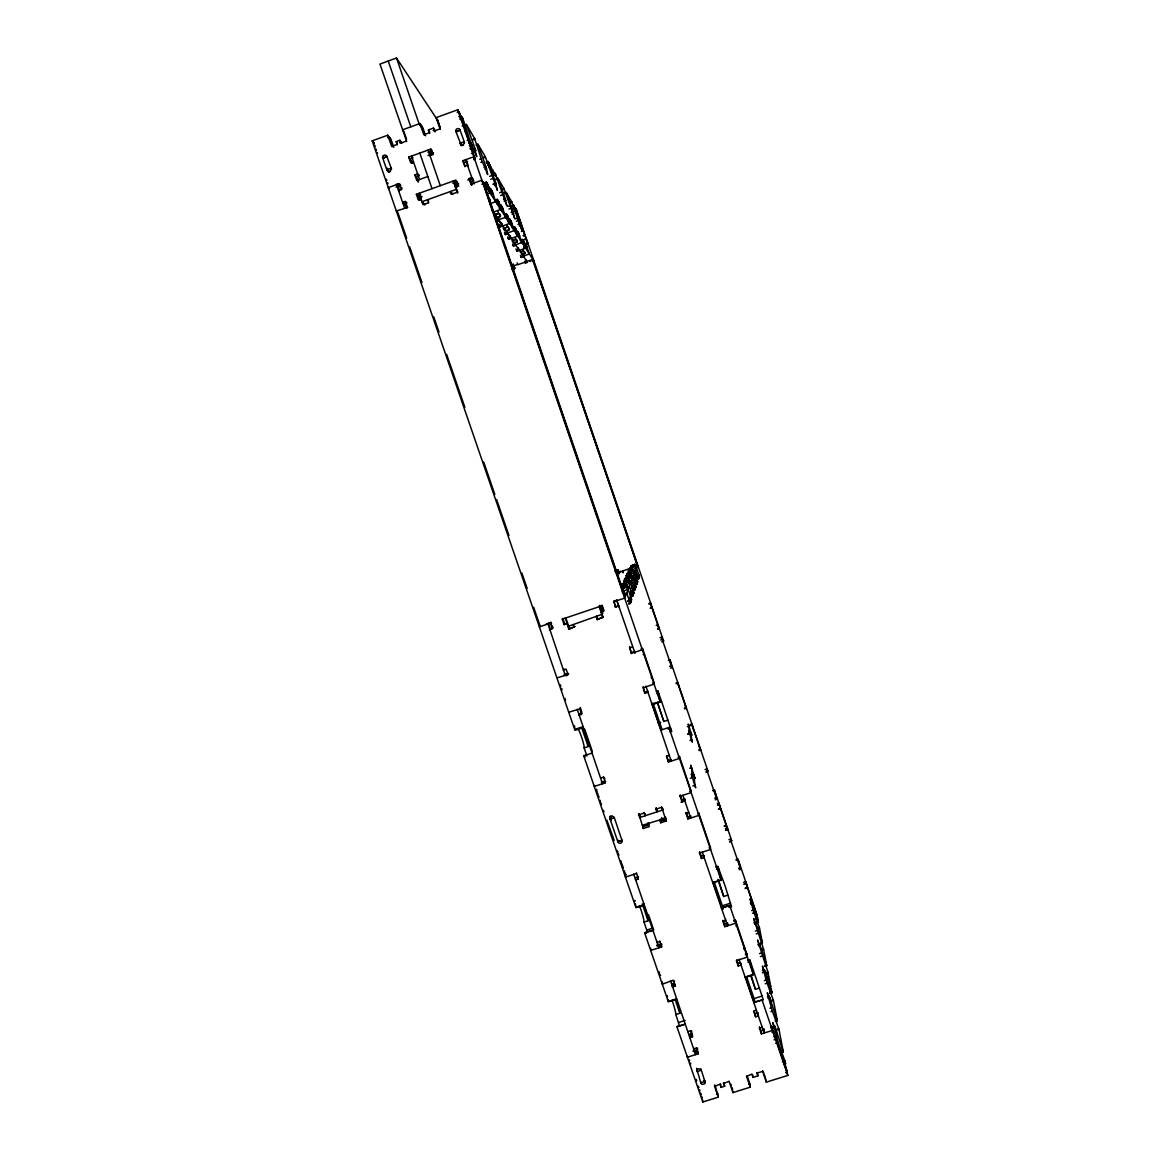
<?xml version="1.0" encoding="UTF-8"?>
<svg xmlns="http://www.w3.org/2000/svg" width="1160" height="1160" viewBox="0 0 1160 1160"><rect width="100%" height="100%" fill="white"/><g stroke="black" fill="none" stroke-linecap="round" stroke-linejoin="round"><path stroke-width="1.5" d="M674.569 983.506L672.365 984.216L672.365 987.001L675.091 986.13L675.091 984.216M670.509 980.678L695.609 1054.629L695.449 1050.423L692.897 1051.221M494.522 185.528L496.349 184.889L495.755 182.946L488.287 162.081L486.518 162.777M669.335 755.363L666.565 756.566L668.436 762.033L679.47 758.408L679.426 756.335L691.055 790.859L689.692 791.308M668.436 762.033L666.84 755.696M659.764 819.583L660.692 822.788L666.188 820.99L665.637 817.409M662.346 981.911L662.302 984.216L673.235 980.214M665.26 817.177L665.231 818.279L642.379 825.267M666.565 756.566L666.579 755.784M650.789 948.285L650.688 950.446L661.62 946.937L661.461 943.689M656.952 945.038L658.996 944.385L658.894 947.821L633.693 874.06M661.62 946.937L659.779 941.05M657.067 941.282L657.024 942.413L659.764 941.529M661.258 818.351L662.244 818.365M666.188 820.99L661.534 806.794M660.692 822.788L660.286 819.526M656.342 808.012L656.952 811.884L656.082 807.896M638.74 813.682L643.292 828.472L648.788 826.674L648.338 823.063M647.918 822.991L648.788 826.674M643.292 828.472L643.162 825.688M638.449 876.757L635.723 877.641L635.52 879.845L638.261 878.961L638.333 876.423M645.134 813.74L645.047 815.784L644.148 812.594M657.575 629.401L659.17 628.067L657.662 628.575M638.261 878.961L636.463 872.856M638.421 815.523L639.769 815.088L639.537 817.582L662.433 810.101L662.49 807.955L663.027 809.782M625.791 874.161L625.443 877.09L636.39 873.538M645.076 692.085L647.831 691.186L647.686 692.375L644.931 693.288L643.22 686.633M645.902 686.096L671.205 761.119M712.776 882.542L721.041 879.874L717.75 866.346L715.72 867.086M622.035 840.087L621.977 840.463A2.175 2.146 23.3 0 1 620.629 843.175A2.175 2.146 23.3 0 1 617.874 841.797L610.073 819.134L610.421 817.249A2.16 2.131 24.1 0 1 610.377 816.031M618.077 840.42L617.874 841.797L621.977 840.463L614.249 817.438M515.214 237.64L517.316 241.845L516.649 239.612M614.205 840.463L606.898 820.207M651.746 703.845L661.476 701.278L657.792 690.867L660.171 701.785M641.03 648.991L642.567 648.484L642.336 649.745L631.301 653.442L629.663 647.005L631.301 653.442M525.03 253.344C519.564 257.549 520.84 246.746 525.03 253.286L521.884 254.402L521.202 252.416M766.673 974.777L768.369 974.342L768.08 972.645L757.654 940.238M594.514 785.451L594.268 786.437L605.215 782.84L605.563 781.26L601.503 782.492M601.46 781.999L602.997 781.492L602.475 783.739L577.23 709.34M605.215 782.84L603.519 776.663M600.735 777.765L603.345 777.389M597.052 791.598L596.588 789.249M628.836 604.055L630.475 603.098L629.576 600.474L628.096 600.967M629.126 603.229L630.75 602.286L629.851 599.676M629.416 600.909L630.764 597.066L629.329 597.545M631.953 593.702L633.142 590.28M634.085 587.641L635.173 584.553M635.985 582.175L636.956 579.391M637.826 576.94L638.711 574.417L636.361 575.215M582.175 713.023L579.449 713.922L578.927 715.241L581.667 714.328L579.797 708.861L580.304 707.586L581.711 711.66M517.157 262.841L517.897 264.683L532.846 259.376L637.449 565.978L635.419 566.674L634.883 564.282L632.186 565.196M623.239 593.151L623.819 591.803L622.297 592.195M628.966 579.725L629.271 583.016M635.419 566.674L634.883 564.282M496.088 215.238L496.857 217.573L500.554 216.253L498.626 213.338L494.899 214.673L494.262 212.787C492 218.993 503.338 218.834 499.742 213.933M615.844 606.607L618.585 605.679L615.525 607.332L613.959 601.126L617.105 600.068M568.98 712.182L579.797 708.861M626.806 581.827L626.066 579.696L626.806 578.028L624.558 578.797L625.124 580.478M633.94 572.344L633.142 569.98L629.996 571.039L630.402 574.316M631.692 567.312L630.329 570.299L631.127 572.634M624.341 587.395L623.572 585.133L624.428 583.291L622.05 584.089L622.818 586.308M615.525 607.332L613.959 601.126M632.142 570.328L630.837 565.659L632.562 570.705M597.212 619.643L603.113 617.004L597.212 619.643L596.269 616.888M602.156 614.264L567.82 626.487L568.24 625.878M557.38 677.745L568.023 674.627L568.603 673.539L563.934 675.105M382.713 156.426L382.93 156.063A2.61 2.552 -85 0 1 385.294 155.121L385.888 155.28A1.711 1.667 -85 0 1 386.759 156.237L387.135 156.89M384.322 158.224L384.54 157.862A2.595 2.538 -85 0 1 386.903 156.904M566.66 675.787L566.08 674.09L565.283 675.54L547.94 623.703M601.707 605.839L602.098 605.128L603.968 610.61L600.837 612.277L603.591 611.349L601.707 605.839L562.252 619.15L564.151 624.645L567.486 622.92L564.151 624.645M564.007 669.001L563.398 670.059L566.138 669.146L568.023 674.627M599.285 606.143L602.721 617.787M618.947 574.055L618.947 571.619L619.454 573.127M704.657 1083.426L704.874 1083.092A1.653 1.61 18.9 0 0 704.976 1081.86M615.104 571.285L618.034 569.995L618.729 572.01M568.777 629.227L574.823 626.545L568.777 629.227L565.428 617.657M457.185 131.674L457.301 131.5A2.61 2.552 -79.9 0 1 459.679 130.543L459.882 130.572M562.252 619.15L562.875 618.367L564.746 623.833M552.233 628.662L552.899 627.836L549.492 629.59L552.233 628.662L550.347 623.181L551.014 622.369L551.609 624.08M517.316 241.845L514.068 242.904L517.375 241.7M661.49 701.191L671.408 730.495L671.611 731.394L670.074 731.902M630.025 571.024L633.113 569.966L633.838 574.04M488.867 201.231L490.057 200.463L489.534 198.896M438.233 121.22L396.517 58L379.958 64.075L406.667 141.447M583.175 727.596L574.954 730.322L372.186 140.853L387.774 135.198L390.905 138.997L393.776 147.334M425.604 135.807L422.733 127.441L419.963 123.496L402.52 129.833L404.274 132.081M476.195 145.377L478.05 144.608L486.228 167.446L487.708 174.536L481.487 159.674L474.686 138.591L466.392 124.439L475.353 149.408L475.745 150.858L474.614 149.031L476.789 156.701L470.032 140.679L462.869 118.436L461.985 117.029L463 120.857L457.794 109.75L436.087 117.638L440.205 129.282M387.774 137.678L389.368 137.097L392.674 146.711M420.297 125.874L421.385 125.483L424.676 135.096M457.2 112.462L458.998 111.809L475.339 159.137L473.787 159.688M458.809 113.622L459.838 113.245M458.795 116.493L460.853 115.739M460.012 117.784L461.985 117.029M397.445 144.782L396.184 141.621L399.896 140.273L401.78 143.202M429.78 133.356L428.388 129.949L433.463 128.107L435.334 131.631M459.766 119.19L462.318 118.262M461.346 118.987L462.869 118.436M461.1 119.929L463.13 119.19M399.576 142.825L401.433 142.158M433.216 130.631L434.797 130.05M387.774 135.198L391.645 146.435L397.155 144.434M399.896 140.273L400.867 143.086L406.377 141.085M419.963 123.496L423.821 134.763L429.345 132.762M433.463 128.107L434.42 130.921L439.959 128.919M462.434 125.28L463.87 125.57L462.318 126.121M464.391 125.164L466.407 124.482M464.682 125.962L466.668 125.237M382.742 158.079L386.875 156.585M455.909 131.573L460.071 130.079M464.739 131.544L465.392 130.514M413.453 161.704L410.698 162.704L408.77 157.078L430.853 149.089L432.201 150.93L428.084 152.41M412.989 157.876L410.205 158.876L411.64 163.067M430.766 153.743L433.507 152.757M467.103 140.534L469.655 139.606M427.982 155.512L431.259 154.323L430.302 151.54M473.251 139.113L474.686 138.591M473.483 139.838L474.933 139.316M430.012 155.715L432.782 154.715L430.853 149.089M388.382 172.245L390.427 171.506M462.028 145.624L463.565 145.058M468.727 143.202L469.379 142.201M469.438 143.55L470.974 142.999M469.379 145.797L472.076 144.826M476.412 144.463L477.818 143.941L485.242 156.614L497.48 190.487L495.436 183.469L493.058 184.324M470.264 148.175L471.671 148.422L470.119 148.973M472.642 149.582L475.122 148.683M474.193 151.337L475.687 150.8M471.497 153.497L473.048 152.946L472.903 153.729M427.837 176.508L416.802 180.481L414.874 174.87L417.629 173.869L419.064 175.566L416.28 176.566L418.195 182.149M396.01 187.021L400.795 185.296L399.272 183.657L388.266 187.63L389.195 188.573M464.913 166.707L462.767 160.747L473.86 156.745L475.339 159.137M462.767 160.747L463.942 162.516L466.697 161.53M473.584 159.036L474.962 158.543M397.039 187.369L398.576 186.818L397.982 185.078M483.43 157.267L485.242 156.614M479.689 159.196L481.139 158.674M483.647 157.948L485.474 157.296M401.577 189.66L398.446 190.255L399.025 190.863M464.696 166.373L467.465 165.373L468.046 166.257M480.907 162.342L482.357 161.82M486.257 162.052L488.055 161.414L495.726 176.436L494.827 173.101L495.436 174L506.92 205.9L504.962 199.201L505.76 200.492L504.034 201.071M486.896 163.125L488.679 162.487M487.722 165.213L489.505 164.56M484.126 167.431L486.011 166.764M489.012 165.793L490.303 165.344M488.838 167.083L490.608 166.446M485.155 169.287L486.562 168.78M421.051 198.925L418.296 199.911L416.367 194.3L455.938 180.061L457.852 185.687L455.097 186.673L456.474 188.239M420.543 194.894L417.803 195.881L419.238 200.071M452.791 183.294L457.141 181.728L458.708 186.267M406.595 202.667L405.376 201.405L402.622 202.405L405.666 205.436M471.351 185.006L468.872 178.567L471.641 177.567L472.685 179.133M491.1 171.1L493.275 170.317M416.367 194.3L419.209 197.446L421.935 196.46M467.712 179.988L470.685 178.93M417.948 198.577L421.674 197.243M457.62 193.096L453.125 181.076L455.967 184.904L458.708 183.918M406.913 202.927L404.129 203.928L403.608 202.42M472.801 179.234L470.003 180.235L471.685 185.121M492.333 172.956L494.073 172.332M493.13 173.637L494.812 173.043M468.872 178.567L471.177 181.874L473.918 180.887M493.391 174.739L495.436 174M489.563 176.349L491.39 175.682M493.928 175.276L495.653 174.653M407.769 207.481L396.299 210.975L397.271 211.903M470.786 184.194L481.864 180.206L533.991 261.16L532.846 261.565M450.341 193.589L451.762 193.067L452.183 194.286M482.255 182.12L482.937 181.874L624.95 597.414M490.709 179.307L492.522 178.64M420.529 194.938L419.079 193.329L422.979 204.537L428.736 202.84M452.69 194.256L450.529 191.472L451.486 194.286L457.011 192.299M484.822 182.584L486.315 182.047L486.983 183.106L487.896 185.788L486.402 186.325M495.827 179.06L497.945 178.306L503.933 188.529L514.808 218.79L512.909 212.352L513.634 213.527L511.995 214.078M481.951 184.237L483.995 183.512L625.211 596.747M485.489 183.643L486.983 183.106M496.06 179.742L497.974 178.393M486.04 184.512L487.534 183.976L489.099 187.688M485.721 185.281L487.214 184.744L493.029 193.894L491.579 194.416M486.707 185.542L488.186 185.02M493.536 183.744L495.755 182.946M486.461 187.355L488.447 186.644L487.534 183.976M488.897 188.964L490.346 188.442L490.999 189.442L491.884 192.067L490.434 192.604M489.534 189.964L490.999 189.442M490.071 190.805L491.521 190.283L492.159 191.284L495.697 201.724L489.911 203.798M490.709 191.806L492.159 191.284M486.489 194.082L489.984 192.821L486.315 182.047M502.309 189.109L503.933 188.529M490.97 193.43L492.42 192.908L491.521 190.283M502.512 189.732L504.15 189.138M499.554 192.734L501.279 192.111M504.209 193.155L506.224 192.43L511.676 201.724L522 230.477L520.144 224.315L520.811 225.374L519.23 225.91M504.832 193.648L506.238 192.473M500.627 195.504L502.352 194.88M488.838 200.811L490.057 200.375L487.708 196.606M495.842 199.839L497.248 199.332L497.843 200.274L498.698 202.797L497.307 203.305M496.436 200.767L497.843 200.274M496.465 201.71L498.336 201.042L499.772 204.479M503.512 199.215L505.195 198.606L498.191 178.974M496.683 202.376L498.089 201.869L503.266 210.004L501.439 210.656M497.06 202.637L498.916 201.97M497.321 204.232L499.191 203.565L498.336 201.042M498.539 205.827L500.845 205.001L501.41 205.9L502.251 208.38L500.424 209.032M509.718 202.42L511.676 201.724M499.568 206.567L501.41 205.9M510.298 202.869L511.864 202.304M500.047 207.306L501.874 206.654L502.439 207.538L505.774 217.384L495.914 220.386M499.235 208.365L501.685 207.495L500.845 205.001M500.613 208.191L502.439 207.538M507.891 206.407L509.545 205.813M493.667 211.99L500.714 209.467M500.888 209.771L502.715 209.119L501.874 206.654M512.212 205.827L513.75 205.276L516.273 211.308M512.038 206.582L513.75 205.276M512.676 206.625L514.213 206.074M508.907 209.018L510.545 208.438M494.914 214.673L498.626 213.338L497.974 211.468M513.358 208.35L514.895 207.799M513.923 208.727L515.446 208.176L516.548 210.047L663.636 641.147L661.707 641.755M514.387 209.496L515.91 208.96L527.582 243.179L526.06 243.716M514.184 209.743L515.721 209.206L515.432 208.22M514.503 210.786L516.548 210.047M504.673 214.499L506.441 213.875L506.978 214.701L507.79 217.108L506.021 217.732M511.082 212.425L513.097 211.714L506.412 192.995M505.209 215.339L506.978 214.701M505.644 216.036L507.413 215.412L508.762 218.617M505.485 216.905L507.95 216.238M499.075 224.243L499.685 226.055L502.062 225.2L499.075 220.82L496.654 221.69L496.074 220.85M506.471 218.428L508.239 217.79L507.413 215.412M507.486 219.748L509.675 218.964L510.183 219.776L510.98 222.125L508.805 222.894M507.572 220.704L510.183 219.776M508.877 221.067L510.603 220.444L511.111 221.241L514.3 230.579M515.475 218.819L517.041 218.268M517.447 218.732L518.97 218.181L520.376 222.299L518.839 222.85M508.152 222.155L511.111 221.241M517.65 219.081L519.173 218.544M499.685 226.055L500.25 226.852L511.4 222.792L510.603 220.444M516.417 221.299L517.984 220.748M510.183 224.199L511.908 223.575L507.268 216.268M517.969 224.46L520.274 223.633L513.967 205.886M512.183 227.853L514.721 226.954L515.983 229.985L505.078 233.87L504.484 232.116M513.517 228.317L515.199 227.708M513.923 228.94L515.605 228.346L516.852 231.362M513.372 229.999L515.49 229.245L519.695 235.857L518.041 236.437M514.402 229.694L516.084 229.1M514.692 231.217L516.374 230.608L515.605 228.346M505.078 233.87L505.6 234.624L507.906 233.798L510.574 237.771L508.312 238.569L507.732 236.857M515.562 232.304L517.635 231.565L518.1 232.29L518.868 234.523L516.794 235.262M515.62 233.174L518.1 232.29M521.391 231.55L523.29 230.869L524.697 234.987L523.174 235.524M516.011 233.783L518.491 232.899L521.957 242.512L513.184 245.63L512.618 243.963M517.302 234.219L518.94 233.624M516.78 236.017L519.245 235.132L518.491 232.899M508.312 238.569L508.82 239.293L517.838 236.075L514.721 226.954M523.377 235.857L524.9 235.306M520.245 240.352L522.652 239.496L523.827 242.338L522.232 242.904M524.451 239.293L525.987 238.743L528.177 244.137L526.669 244.673M521.492 240.743L523.087 240.178M524.654 239.612L526.176 239.076M521.855 241.309L523.45 240.743L524.61 243.571M522.29 241.99L523.885 241.425M521.376 242.382L523.377 241.657L527.176 247.631L517.041 251.198L516.026 248.921M513.184 245.63L515.852 245.543L515.287 243.875M522.595 243.469L524.189 242.904L523.45 240.743M523.711 244.209L525.291 243.658L526.785 246.978L524.813 247.674M525.857 243.397L527.38 242.861M523.74 245.021L525.712 244.311M523.697 245.702L526.06 244.862L529.337 253.968M523.726 246.486L526.466 245.514M523.682 247.413L526.437 246.442M516.591 250.545L518.737 249.792L518.041 247.747M520.448 255.345L520.985 256.925L529.351 253.953M520.985 256.925L523.493 256.81L522.957 255.229M513.082 264.291L513.604 265.829L517.679 264.393M526.321 262.784L527.351 262.421M529.859 261.536L530.889 261.174M532.904 260.449L637.594 565.616L629.503 568.356L637.739 565.253L624.689 598.082L613.64 601.808M512.024 268.946L515.127 267.844M512.024 269.077L514.764 268.438M513.445 269.656L514.46 269.294M615.337 570.909L618.034 569.995M630.663 566.022L634.723 564.644M615.844 572.678L619.28 571.517M617.352 572.475L620.76 571.329M631.359 568.052L622.558 571.024L623.079 572.547M618.425 572.533L622.485 571.155L623.007 572.678M629.111 572.982L626.965 573.707L628.633 578.361M625.979 575.795L634.723 572.837L637.71 581.58L633.882 582.885M636.26 575.49L638.609 574.693L639.247 577.013L637.275 577.68M636.173 575.722L638.522 574.925M626.066 579.696L623.775 580.464L624.37 582.175M636.405 576.955L638 576.418L638.725 578.535L637.13 579.072M629.721 581.914L628.981 579.739L625.486 580.928L625.747 584.205M636.318 577.202L637.928 576.65L638.652 578.782L635.317 579.942M635.013 577.883L639.421 576.505L636.579 568.183L628.256 571.01L628.778 572.562M637.362 577.448L639.32 576.781M637.579 577.825L639.145 577.288L638.435 575.201M637.231 578.782L638.827 578.245L638.101 576.128M634.389 580.536L638.551 579.072L635.636 570.546L627.096 573.432L628.198 579.376M634.708 580.652L636.767 579.942L637.522 582.146L635.868 582.697M621.165 585.96L623.572 585.133M621.136 586.25L630.663 583.03L633.969 592.702L630.213 593.949M634.52 582.16L636.188 581.595L636.956 583.828L633.447 585.148M634.418 582.436L636.101 581.856L636.854 584.103L633.302 585.481M635.955 582.436L637.609 581.885L636.854 579.696M635.752 583.016L637.405 582.451L636.666 580.246M635.39 584.074L637.058 583.509L636.303 581.29M621.919 588.758L629.401 586.235L632.794 596.197L630.924 596.82M632.765 585.916L636.753 584.423L633.693 575.447L624.703 578.492L625.414 580.595M632.505 586.293L634.824 585.51L635.607 587.83L633.867 588.41M632.534 587.598L634.303 587.003L635.1 589.352L633.331 589.947M632.432 587.888L634.201 587.293L634.999 589.642L631.33 590.904M622.384 591.324L628.14 589.382L631.649 599.618L628.227 600.604M633.78 587.583L635.926 586.859L632.823 577.68L623.63 580.783L624.211 582.509M631.432 588.54L635.825 587.192L635.027 584.901M633.984 588.077L635.723 587.482L634.94 585.176M622.601 592.209L623.819 591.803L624.312 593.253M633.462 589.585L635.216 588.99L634.418 586.655M631.199 591.266L634.883 590.005L631.678 580.551L622.224 583.755L622.818 585.524M623.732 593.992L626.719 592.977L630.329 603.548M631.083 591.586L632.91 590.962L633.737 593.398L631.461 594.166M630.329 592.165L632.78 591.339L633.606 593.775L631.779 594.399M629.865 593.441L632.33 592.601L633.172 595.065L631.315 595.703M630.344 593.615L632.2 592.992L633.041 595.471L631.185 596.095M630.083 594.34L633.838 593.079L633.012 590.658M546.346 623.949L551.014 622.369M550.347 623.181L539.371 626.878L540.111 626.052L533.643 607.245M631.069 596.428L632.925 595.79L632.084 593.311M629.184 597.965L630.62 597.472L631.504 600.053L627.937 601.416M629.053 598.313L630.503 597.821L631.388 600.401L629.445 601.054M629.3 601.489L631.243 600.837L630.359 598.241M629.271 602.779L630.75 602.286M628.995 603.606L630.475 603.098M649.092 603.476L650.601 602.968L651.862 607.695L650.339 608.202M648.962 604.157L650.485 603.649L659.112 628.676M650.368 608.029L651.891 607.521M656.197 625.37L657.735 624.66M629.416 647.947L632.171 647.019M660.025 637.725L661.548 637.217L663.592 641.117M660.692 639.986L662.229 639.464L671.901 667.624L670.393 668.145M564.543 674.598L566.08 674.09M631.533 652.471L634.665 651.413M643.409 654.284L644.438 653.936M643.351 654.617L644.38 654.269M668.464 660.258L669.987 659.75L708.093 771.472L706.571 772.009M668.493 660.417L670.001 659.909L671.93 667.624M669.697 666.376L671.234 665.869M651.34 677.484L652.355 677.135M651.297 677.846L652.326 677.512M652.688 683.11L654.226 682.602L654.08 684.125L643.046 687.793L644.931 693.288M676.178 682.863L677.687 682.355L679.078 687.213M676.193 683.689L677.715 683.197L686.285 708.296L684.516 708.89M656.226 691.375L657.749 690.867M657.183 693.68L658.706 693.173M651.92 704.773L660.199 702.017L457.794 109.75M684.458 707.948L686.227 707.368L686.299 708.615L684.908 704.279M657.923 722.665L660.011 721.97M586.902 755.943L584.133 747.895L588.178 746.547A10.034 1.058 71.9 0 0 585.611 735.861A10.034 1.058 71.9 0 0 581.769 727.668M663.853 721.505L657.445 702.51L663.853 721.505L667.928 720.157M658.46 723.463L660.649 722.738M660.635 730.22L668.943 727.465L671.611 731.394M668.145 729.074L670.683 728.234M690.142 724.594L691.911 724.014L693.346 729.031M690.214 725.609L691.984 725.014L700.538 750.085L699.016 750.578M687.314 726.682L688.909 726.145L689.374 733.468L687.735 734.019M689.475 733.018L691.07 732.482L691.606 739.993L689.968 740.529M687.923 734.28L691.128 733.221L691.838 735.338L688.184 724.043L688.953 726.87M698.914 749.476L700.423 748.968L700.567 750.447L699.161 746.068M668.464 760.467L671.205 759.553M678.063 757.306L679.441 756.842M689.721 768.239L691.577 767.63L692.215 777.649L690.301 778.273M705.004 769.558L706.527 769.065L708.078 771.516M692.23 775.634L694.101 775.01L694.825 785.277L692.897 785.914M705.744 771.98L707.266 771.487L716.851 799.312L715.314 799.791M609.522 816.959L612.074 816.133M681.993 801.676L681.949 799.878L684.69 798.979L684.748 800.777L681.993 801.676L680.137 796.21L691.157 792.599L691.026 790.279M638.624 814.842L644.104 813.058M656.009 809.158L661.519 807.36M712.907 790.467L714.415 789.974L731.742 840.768L730.22 841.319M712.95 790.67L714.458 790.178L716.851 799.284M656.299 810.289L657.038 810.042M680.963 802.212L685.313 800.791M714.69 798.211L716.213 797.717M643.452 826.529L648.918 824.745M660.75 820.889L666.231 819.105M709.021 847.859L710.384 847.423L698.755 812.885L698.943 815.364L687.909 818.96L686.053 813.508L688.779 812.261M717.329 803.445L718.837 802.952L720.447 808.723L718.939 809.216M717.503 804.764L719.026 804.271L727.538 829.24L725.522 829.893M717.576 805.214L719.084 804.721M687.909 818.96L687.837 817.075L690.736 816.133M697.769 813.841L698.798 813.493M718.49 808.883L720.389 808.273M724.289 825.862L726.174 825.253L727.61 829.719L726.102 830.212M724.362 826.34L726.247 825.717M725.435 828.428L727.32 827.819L727.61 829.719M728.929 839.652L730.452 839.159L731.742 840.826L730.235 841.261M729.683 842.16L731.221 841.667L740.732 869.318L739.196 869.768M701.438 858.487L701.278 856.399L704.018 855.5L704.192 857.603L701.438 858.487L699.567 853.049L710.601 849.468L710.326 846.742M736.15 859.821L738.035 859.212L756.943 914.616L757.523 917.676L756.001 918.126M736.194 860.053L738.079 859.444L740.732 869.275M716.547 869.058L718.591 868.405L725.246 886.356L731.467 906.54L728.944 907.439M738.601 868.303L740.138 867.81M644.177 905.032L635.97 907.685L583.683 755.667L592.223 753.144M712.835 882.876L721.1 880.208L668.914 727.494M743.661 882.238L745.663 881.6L747.417 887.762L745.155 888.502M743.952 883.877L745.967 883.238L757.277 916.385L755.769 916.879M744.169 884.398L746.068 883.775M745.431 887.82L747.417 887.762M647.367 931.944L644.047 922.098L648.077 920.793A10.179 1.029 72.5 0 0 644.25 906.496M717.851 879.439L723.666 896.462L727.726 895.158M646.801 930.073L652.34 928.29M714.168 881.904L722.346 905.786L730.466 903.176M652.819 930.175L644.612 932.814L668.348 1001.805L676.555 999.195M721.462 908.12L729.727 905.467L753.42 974.777L745.155 977.402M750.273 902.93L751.854 902.437L752.376 903.857L758.422 922.316L756.885 922.809M750.854 904.351L752.376 903.857M751.665 910.614L753.217 910.107L750.07 898.855L752.13 904.177L751.796 902.437M733.787 920.402L735.324 919.909L735.788 923.171L724.768 926.71L722.912 921.272L725.667 920.387L725.536 919.314M752.478 913.268L754.029 912.76L759.51 928.043L762.395 943.022L760.38 943.66M656.923 945.893L661.693 944.37M724.768 926.71L724.478 924.23L727.726 923.186M733.903 921.214L735.44 920.721M755.624 915.037L756.943 914.616M755.653 917.357L757.176 916.879L757.48 917.661M736.136 925.622L737.165 925.303L736.252 926.448M756.073 919.619L757.611 919.14M756.639 921.533C760.438 922.374 754.594 912.05 757.219 916.994M753.855 922.678L755.479 922.098L755.812 924.07L753.681 918.575L763.599 949.301L766.76 965.729L765.063 966.265M756.683 922.214L758.219 921.721M754.464 924.143L756.059 923.621L762.395 943.022M757.77 927.986L759.321 927.492M757.958 928.551L759.51 928.043M755.392 931.103L757.016 930.581M756.233 933.916L757.871 933.394M760.568 942.906L762.178 942.384M743.966 948.532L744.995 948.198L744.096 949.402M757.799 944.341L759.597 943.964L766.76 965.729M758.422 945.849L760.09 945.313M745.3 954.086L746.837 953.592L747.388 957.101L736.368 960.611L738.224 966.034L740.964 965.163L740.718 963.308M761.772 949.228L763.396 948.706M745.605 954.897L746.967 954.462L735.324 919.909M761.975 949.808L763.599 949.301M759.481 953.621L761.192 953.07M738.224 966.034L737.861 963.351L740.674 962.974M747.562 960.262L749.896 960.088L763.265 999.63L753.754 1002.53M760.38 956.609L762.091 956.058M747.823 962.22L750.361 961.408M764.426 965.743L766.528 965.077M762.497 970.209L764.396 969.774L771.965 992.859L769.732 993.555M763.149 971.761L764.918 971.195M762.323 972.747L764.701 971.993L764.309 969.601M766.165 972.573L767.862 972.036M766.368 973.182L768.08 972.645M766.296 973.994L768.007 973.457M766.832 976.88L768.558 976.329M767.485 979.112C771.646 979.62 764.947 967.599 768.297 974.197M764.367 980.562L766.18 979.982L762.395 966.091L764.701 971.993M765.324 983.753L767.137 983.172L773.444 1000.558L777.331 1020.829L775.46 1021.423M679.499 1026.049L675.845 1014.565L679.876 1013.274A10.309 1 72.8 0 0 676.555 1000.355M750.766 975.778L755.407 989.335L759.466 988.044M768.616 986.362L770.385 985.797M769.442 987.001L770.762 986.58L769.225 978.562M769.631 989.248L770.951 988.827M769.863 991.698L771.617 991.075L771.965 992.859M769.501 992.859L771.734 992.148M678.586 1022.511L685.139 1020.438M746.678 976.981L754.072 998.601L762.192 996.034M767.34 996.889L769.225 996.179L769.689 998.905L767.282 992.801L772.038 1010.215L778.984 1029.398L783.319 1052.018L781.347 1052.642M685.197 1024.062L676.99 1026.658L679.195 1026.208M685.154 1024.236L676.962 1026.832L702.815 1102L718.301 1097.157L715.125 1085.253M768.021 998.47L769.878 997.89L777.331 1020.829M771.414 1000.486L773.212 999.905M771.632 1001.123L773.444 1000.558M690.606 1030.747L687.88 1031.617M755.581 1016.784L755.116 1013.826L757.857 1012.956L758.336 1015.913L755.581 1016.784L753.724 1011.375L756.363 1009.765M769.907 1008.243L771.342 1007.793M692.389 1034.227L692.476 1036.707L689.75 1037.577L689.649 1034.503L691.867 1033.806M770.921 1011.665L772.357 1011.201M775.213 1020.684L777.084 1020.089M696.464 1047.799L693.752 1049.249L693.709 1048.06M770.689 1026.716L771.719 1026.382L772.444 1030.428L761.424 1033.893L759.582 1028.499L762.236 1027.064M763.845 1030.994L764.034 1028.804M773.227 1026.469L774.967 1026.368L783.319 1052.018M694.129 1051.903L697.523 1050.83M761.424 1033.893L760.945 1030.848L763.686 1029.978M770.53 1027.818L771.893 1027.397M773.938 1028.079L775.416 1027.615M698.247 1051.598L698.349 1053.773L687.416 1057.209L687.387 1056.151M777.316 1029.167L778.737 1028.717M777.548 1029.848L778.984 1029.398M772.009 1032.24L773.546 1031.747L773.212 1032.937M773.851 1036.678L776.547 1035.836L772.734 1022.583L775.257 1028.92L774.72 1026.005M774.068 1039.81L777.098 1038.867L776.547 1035.836M775.663 1043.318L778.201 1042.521L785.16 1061.603L785.581 1064.01L784.305 1061.168L787.814 1075.421L766.282 1082.164L762.497 1070.767M781.086 1051.859L783.058 1051.236M700.756 1082.816L704.86 1081.526M782.391 1061.676L784.914 1060.892M783.653 1062.067L785.16 1061.603M783.653 1063.532L785.175 1063.053M723.26 1083.252L724.42 1082.904M783.565 1064.459L785.595 1063.822M718.301 1097.157L714.618 1086.412L720.041 1084.063M729.19 1081.207L723.767 1083.542L724.696 1086.224L721.012 1087.384L720.085 1084.702M729.249 1081.831L732.946 1092.59L750.259 1087.167L746.576 1076.393L751.985 1074.059M762.584 1071.39L757.088 1073.101L758.016 1075.798L752.985 1077.379L752.057 1074.682M784.928 1067.389L785.943 1067.069M785.726 1070.187L786.755 1069.868M716.474 1094.257L718.054 1093.764M748.765 1084.165L749.838 1083.832L747.083 1075.798M785.654 1072.623L787.19 1072.144L771.719 1026.382M628.938 579.725L625.544 580.885L626.226 583.088M763.265 999.63L753.754 1002.37L755.131 1002.211L754.072 998.601M646.555 933.235L644.67 932.698L653.602 930.291M722.767 908.86L721.476 908.005L729.741 905.351L731.481 906.627M583.77 755.639L585.249 756.958M388.005 183.729L387.614 182.7M398.576 186.818L396.517 184.643L404.55 208.002M388.774 172.202A2.219 2.175 -85.2 0 1 388.368 171.492L386.773 169.78L382.626 157.731A1.711 1.667 -85 0 1 382.713 156.426M391.558 168.998L386.759 156.237M424.618 204.638L421.964 201.738L456.01 189.5L457.605 191.603M372.186 140.853L372.911 141.679M373.332 142.143L374.086 142.984M428.635 200.999L427.518 199.737L428.489 202.55M414.874 174.87L418.659 181.018M408.77 157.078L412.612 163.429M396.184 141.621L397.343 143.028M749.592 959.61L753.347 974.458L745.097 977.082M513.604 265.829L514.475 266.974M431.259 154.323L428.084 150.09L440.292 185.687M422.37 128.397L419.079 123.816L396.517 58M428.388 129.949L429.751 131.877M759.466 943.805L759.858 945.922L757.697 940.267M524.726 262.262L525.335 263.146M434.42 130.921L434.927 131.645M496.306 184.889L495.436 183.469M474.107 184.005L465.537 159.746L466.9 161.82M492.348 210.902L492.899 211.686M527.336 262.435L522.551 254.606M717.779 866.361L718.591 868.405M461.404 145.653L455.793 131.225A1.711 1.682 -79.9 0 1 455.88 129.92L456.098 129.557A2.624 2.567 -79.9 0 1 458.476 128.6L459.084 128.76A1.711 1.682 -79.8 0 1 459.954 129.717L460.172 130.094M464.595 142.637L459.94 129.731M674.293 984.173L674.047 984.666M755.508 922.157L756.059 923.621M769.297 996.309L769.878 997.89M770.646 986.493L769.645 983.999L771.603 990.988M718.548 880.048L723.666 896.462M751.158 975.212L755.407 989.335M629.909 574.707L629.648 573.91M628.865 577.1L628.169 575.055L629.227 572.707L629.648 574.591M506.789 231.289L511.082 238.481L510.212 235.929M624.182 587.758L623.413 585.495L624.558 582.958L625.312 585.176M388.238 61.045L410.799 126.831M419.804 153.091L432.013 188.674M639.769 815.088L640.291 816.611M639.102 813.841L640.262 817.22M573.33 624.616L574.273 627.371M404.564 133.472L406.551 139.113M418.803 174.812L419.064 175.566M730.887 1084.208L731.409 1085.702M732.105 1087.717L732.612 1089.211M411.524 156.078L419.558 179.495M424.676 203.739L425.038 204.783M422.936 201.869L423.893 204.653M566.152 619.092L569.357 628.386M419.209 197.446L420.166 200.216M401.52 187.383L401.998 188.775M552.189 625.776L552.784 627.487M604.433 777.765L604.897 779.114M674.163 980.664L674.511 981.664M691.331 1030.631L691.911 1032.313M697.29 1047.929L697.74 1049.278M399.272 183.657L401.2 189.268M405.376 201.405L407.305 207.017M673.235 980.736L675.091 986.13M690.635 1031.327L692.476 1036.707M696.493 1048.379L698.349 1053.773M405 203.725L406.609 208.394M602.997 781.492L603.693 783.522M658.996 944.385L659.562 946.067M695.449 1050.423L696.595 1053.758M397.199 183.643L399.533 190.399M548.288 623.283L550.55 629.837M584.698 729.176L592.267 751.216M648.44 914.631L653.645 929.769M672.365 984.216L673.337 987.029M689.649 1034.503L690.649 1037.417M581.711 727.755L588.178 746.547M642.249 903.843L648.077 920.793M675.236 999.775L679.876 1013.274M387.223 168.171L388.368 171.492M610.421 817.249L611.392 820.077M696.768 1068.36L697.232 1069.708M704.657 1083.426A2.538 2.465 18.9 0 1 702.308 1084.252L701.713 1084.078A1.653 1.61 18.9 0 1 700.857 1083.15L696.798 1068.969M660.649 975.502L660.025 974.646M696.595 1080.018L696.522 1080.772L696.043 1079.394M373.853 142.738L374.143 143.55M374.695 145.174L375.26 146.812M376.101 149.249L376.376 150.06M377.217 152.511L377.507 153.323M386.396 179.191L386.846 180.467M397.837 212.454L406.652 238.09M409.596 246.63L421.95 282.518M433.709 316.709L438.988 332.094M446.629 354.308L464.855 407.29M483.676 461.97L494.841 494.45M496.611 499.583L508.95 535.471M521.884 573.069L527.176 588.453M560.323 684.806L560.816 686.256M561.571 688.416L562.063 689.866M565.05 698.538L565.543 699.987M597.545 793.034L598.053 794.484M598.546 795.919L599.038 797.355M600.024 800.24L600.517 801.676M601.01 803.111L601.503 804.547M603.49 810.303L603.983 811.739M617.439 850.845L617.932 852.281M618.425 853.716L618.918 855.152M620.89 860.88L621.383 862.315M621.832 863.649L623.355 868.057M624.254 870.667L625.704 874.886M659.039 971.79L659.533 973.226M689.272 1059.689L689.591 1060.617M690.432 1063.067L690.751 1063.981M698.363 1086.122L698.9 1087.688M699.712 1090.023L699.973 1090.792M700.785 1093.14L701.307 1094.692M702.119 1097.026L702.38 1097.81M657.72 624.848L659.097 628.894M525.291 243.658L526.016 245.775M522.652 239.496L525.596 248.167M689.33 732.714L688.59 730.553L692.346 742.168L691.548 739.225M517.635 231.565L518.404 233.798M524.479 251.691L525.03 253.286M523.058 249.545L523.61 251.155L520.448 252.286L519.898 250.676M526.19 260.014L526.712 261.551M631.243 572.373L630.446 570.038L628.372 570.735L628.909 572.3M524.697 261.363L525.132 262.638M629.996 571.039L630.533 572.62M509.675 218.964L510.473 221.328M631.939 577.245C634.578 572.46 621.948 579.87 630.678 575.737L631.823 579.072M518.216 247.602L519.187 250.444L514.822 243.179M520.884 255.969L521.42 257.549M506.441 213.875L509.718 223.474M629.126 577.216L628.299 574.765L626.11 575.505L626.53 577.433M516.476 249.588L517.041 251.198M508.79 227.868C511.299 232.13 501.323 231.84 503.541 226.49M513.343 240.787L514.054 242.889C507.34 239.323 522.188 238.192 512.459 240.526L511.893 238.829M507.065 225.229L509.399 229.622L505.92 230.869L505.31 229.1M509.979 236.045L510.574 237.771M513.097 244.658L513.663 246.311M626.806 578.028L627.676 580.565M497.248 199.332L500.7 209.481M691.635 768.602L690.736 765.165L695.014 778.476L694.173 776.011M507.311 232.058L507.906 233.798M626.487 581.726L625.907 580.014L626.951 577.723L627.516 579.405M508.225 237.582L508.82 239.293M692.158 776.606L691.288 774.068L695.696 787.829L694.753 784.218M627.241 587.09L626.588 585.249L627.111 589.425M490.346 188.442L491.26 191.067M505.006 232.87L505.6 234.624M501.685 223.314L502.613 226.012L497.887 218.124M501.453 223.401L502.062 225.2M624.428 583.291L625.037 585.061M629.706 600.111L630.605 602.736M498.292 218.53L499.075 220.82M513.155 264.06L514.562 268.163M617.801 570.372L618.497 572.402M499.626 225.055L500.25 226.852M623.572 588.323C619.918 584.988 632.939 584.596 622.949 586.496L623.181 590.019M642.567 648.484L654.197 682.979M492.565 210.25L493.043 211.686M621.151 586.757L621.615 588.12M762.018 999.905L787.814 1075.421M653.558 704.657L661.809 728.741M460.636 143.782L461.114 145.188M466.494 160.37L468.161 165.662M472.236 177.726L472.758 179.249M618.962 606.782L616.714 600.198L635.042 653.283M651.891 703.09L661.2 730.307M684.69 798.979L684.937 799.718M713.255 882.514L722.491 909.512M727.233 922.867L727.929 924.897M745.416 976.575L754.102 1001.95M757.857 1012.956L758.104 1013.681M763.512 1028.978L763.86 1029.978M682.892 795.31L690.664 818.061L690.534 815.567M702.322 852.151L727.523 925.825L727.146 922.736M471.177 181.874L472.12 184.657M463.942 162.516L465.262 166.358M680.325 795.122L681.949 799.878M686.328 812.667L687.837 817.075M699.77 851.991L701.278 856.399M723.216 920.518L724.478 924.23M736.702 959.972L737.861 963.351M754.087 1010.795L755.116 1013.826M759.684 1027.151L760.945 1030.848M437.958 121.234L437.422 119.654L440.263 128.078L439.582 125.962M438.321 122.278L439.046 124.381M763.178 1071.318L763.874 1073.319M764.396 1074.827L765.078 1076.842M765.6 1078.351L766.282 1082.164M455.967 184.904L456.866 187.499M600.923 608.173L601.446 609.696M601.793 610.726L602.663 613.277M599.735 605.346L602.533 613.524M456.793 189.704L457.75 192.487M599.343 606.057L602.635 615.641M596.689 616.12L597.632 618.86M663.883 818.409L664.143 819.148M663.332 818.293L664.187 820.787M661.534 818.061L662.375 820.482M432.81 152.671L433.289 154.077M731.221 841.667L730.481 839.274M707.266 771.487L706.541 769.109M662.229 639.464L661.562 637.362M520.274 223.633L520.797 225.344M754.029 912.76L753.217 910.107M513.097 211.714L513.634 213.483M505.195 198.606L505.76 200.463M767.137 983.172L766.194 980.069M778.201 1042.521L777.098 1038.867M722.346 905.786L723.245 908.773M515.678 209.075L516.316 211.294M758.176 921.04L758.422 922.316M667.362 995.701L667.522 996.643M668 999.499L668.32 1001.471L676.526 998.876M763.976 1031.762L764.179 1033.023L739.05 959.291M759.38 1027.165L759.582 1028.499M644.017 903.814L644.148 904.698L635.955 907.337L635.433 903.857M634.926 900.392L635.042 901.262M757.002 1072.492L758.016 1075.798M752.622 1074.697L752.985 1077.379M749.838 1083.832L750.259 1087.167M583.103 726.639L574.896 729.365M722.825 920.504L722.912 921.272M574.534 725.798L574.751 727.929M732.772 1090.893L732.946 1092.59M723.724 1082.918L724.696 1086.224M720.737 1084.049L721.012 1087.384M699.495 852.005L699.567 853.049M714.531 1085.151L714.618 1086.412M704.801 1080.424L704.976 1081.86L700.93 1068.896M702.728 1100.289L702.815 1102M700.712 1081.772L700.872 1083.136M686.01 812.58L686.053 813.508M680.108 795.223L680.137 796.21M672.089 1000.355A10.309 1.029 72.9 0 1 675.845 1014.565M639.348 905.612A10.179 1.058 72.6 0 1 642.582 914.935A10.179 1.058 72.6 0 1 644.047 922.098M577.985 729.031A10.034 1.087 71.9 0 1 581.943 738.224A10.034 1.087 71.9 0 1 584.133 747.895M704.033 1080.511A2.523 2.45 18.9 0 1 703.511 1080.801M621.919 840.463A2.16 2.131 23.3 0 1 618.57 840.492M504.136 228.201L507.674 227.012L504.136 228.201M627.821 575.853L631.098 574.765L627.923 575.809M626.066 586.496L622.456 587.728L626.009 586.525M628.488 580.855L625.037 582.015L628.502 580.827M632.693 570.909L629.634 571.952L632.765 570.865M390.891 168.287L386.773 169.78A2.233 2.189 -85.2 0 0 389.557 171.129A2.233 2.189 -85.2 0 0 390.891 168.287M464.072 141.81L459.925 143.318A2.248 2.204 -80 0 0 462.724 144.681A2.248 2.204 -80 0 0 464.072 141.81M614.191 817.785L610.073 819.134A2.175 2.146 24.1 0 1 611.436 816.422A2.175 2.146 24.1 0 1 614.191 817.785M701.002 1070.317L696.899 1071.608A2.175 2.117 19 0 1 698.262 1068.955A2.175 2.117 19 0 1 701.002 1070.317"/></g></svg>
